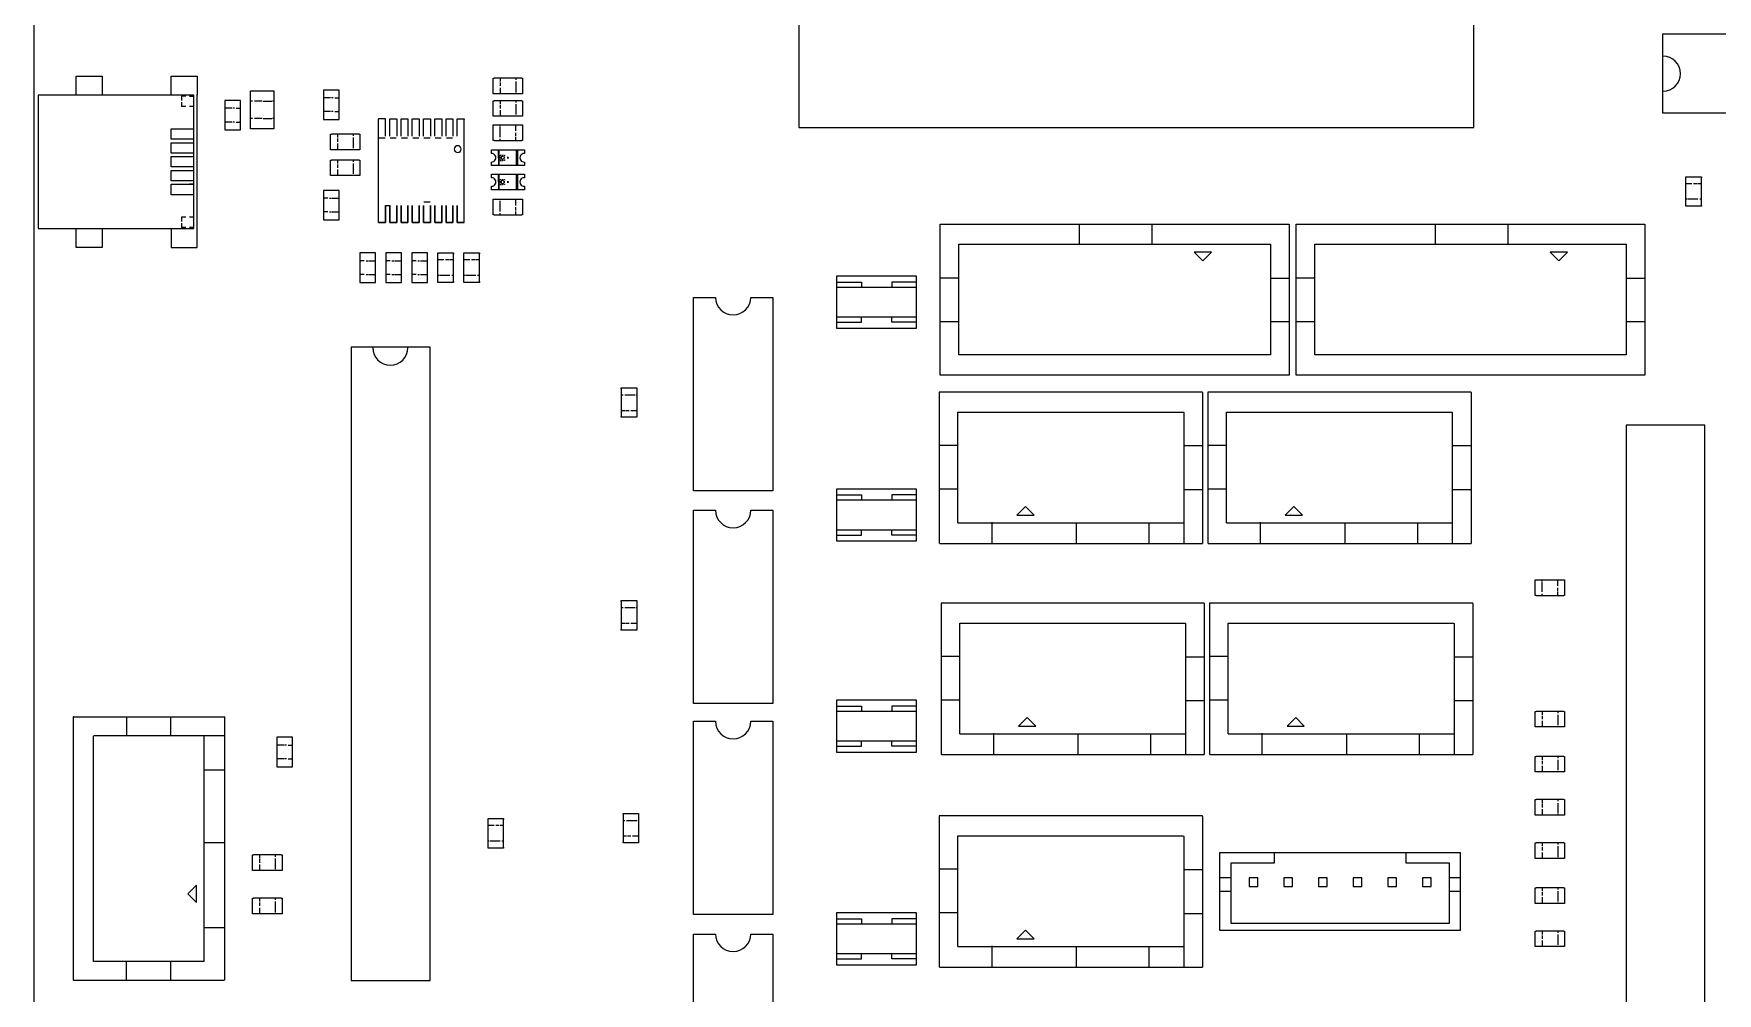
# Model space of a CAD drawing. Extents: x 0 to 180, y 0 to 220.
# Drawn here: x 0 to 97.3, y 97.3 to 152.8 of the extents above; entities that cross this region are included whole.
import ezdxf

# ---------------------------------------------------------------- set-up
doc = ezdxf.new("R2010")
doc.units = 0
doc.layers.add('PNPTOOLNIKO', color=7, linetype='CONTINUOUS')

msp = doc.modelspace()

# ---------------------------------------------------------------- linework, layer by layer
at = {"layer": 'PNPTOOLNIKO'}
for points in [[(180, 0), (180, 220), (0, 220), (0, 0)], [(44.2, 147.4), (83.2, 147.4), (83.2, 216.9), (44.2, 216.9)], [(94.1, 148.25), (130.7, 148.25), (130.7, 152.8), (94.1, 152.8)], [(67.55, 139.7), (68.05, 140.2), (67.05, 140.2)], [(88.11, 139.7), (88.61, 140.2), (87.61, 140.2)], [(18.35, 134.7), (18.35, 98.1), (22.9, 98.1), (22.9, 134.7)], [(96.55, 93.6), (96.55, 130.2), (92, 130.2), (92, 93.6)], [(57.3, 125.5), (56.8, 125), (57.8, 125)], [(72.81, 125.5), (72.31, 125), (73.31, 125)], [(57.4, 113.3), (56.9, 112.8), (57.9, 112.8)], [(72.91, 113.3), (72.41, 112.8), (73.41, 112.8)], [(8.9, 103.1), (9.4, 102.6), (9.4, 103.6)], [(57.3, 101), (56.8, 100.5), (57.8, 100.5)]]:
    msp.add_lwpolyline(points, close=True, dxfattribs=at)
for points in [[(94.122, 149.494, 1), (94.122, 151.526)], [(26.45, 145.4, 1.0202), (26.45, 145.9), (26.45, 146)], [(27.15, 145.7, 3), (27.15, 145.6)], [(28.35, 145.9, 1.0202), (28.35, 145.4), (28.35, 145.25)], [(26.45, 144, 1.0202), (26.45, 144.5), (26.45, 144.6)], [(27.15, 144.3, 3), (27.15, 144.2)], [(28.35, 144.5, 1.0202), (28.35, 144), (28.35, 143.85)], [(39.394, 137.578, 1), (41.426, 137.578)], [(19.594, 134.678, 1), (21.626, 134.678)], [(39.394, 125.278, 1), (41.426, 125.278)], [(39.394, 113.078, 1), (41.426, 113.078)], [(39.394, 100.778, 1), (41.426, 100.778)]]:
    msp.add_lwpolyline(points, format="xyb", dxfattribs=at)
for points in [[(2.45, 149.267), (2.45, 150.367), (3.95, 150.367), (3.95, 149.267)], [(7.95, 149.267), (7.95, 150.367), (9.45, 150.367), (9.45, 149.267)], [(28.2, 149.35), (26.55, 149.35), (26.55, 150.25), (26.6, 150.25)], [(28.2, 150.25), (26.6, 150.25)], [(26.95, 150.25), (26.95, 150.05)], [(26.95, 150), (26.95, 149.8)], [(27.85, 150.25), (27.85, 150.15)], [(27.85, 150.05), (27.85, 149.45)], [(28.2, 150.25), (28.25, 150.25), (28.25, 149.35), (28.2, 149.35)], [(9, 149.217), (9.25, 149.217), (9.25, 149.267), (0.25, 149.267), (0.25, 141.567), (9.25, 141.567), (9.25, 149.267)], [(7.95, 141.567), (7.95, 140.467), (9.45, 140.467), (9.45, 149.317)], [(8.55, 149.217), (8.55, 148.967)], [(8.8, 149.217), (8.55, 149.217)], [(8.55, 148.867), (8.55, 148.617)], [(11.5, 148.967), (11.05, 148.967), (11.05, 147.267), (11.95, 147.267), (11.95, 148.967), (11.5, 148.967)], [(12.52, 147.317), (12.52, 149.517), (13.88, 149.517), (13.88, 147.317), (12.52, 147.317)], [(12.65, 148.917), (12.55, 148.917)], [(13.2, 148.917), (12.75, 148.917)], [(13.25, 148.917), (13.75, 148.917)], [(13.85, 148.917), (13.8, 148.917)], [(17.2, 149.567), (16.75, 149.567), (16.75, 147.867), (17.65, 147.867), (17.65, 149.567), (17.2, 149.567)], [(16.8, 149.117), (16.75, 149.117)], [(17.15, 149.117), (16.8, 149.117)], [(17.3, 149.117), (17.2, 149.117)], [(17.4, 149.117), (17.6, 149.117)], [(28.2, 148.05), (26.55, 148.05), (26.55, 148.95), (26.6, 148.95)], [(28.2, 148.95), (26.6, 148.95)], [(26.95, 149.7), (26.95, 149.35)], [(26.95, 148.95), (26.95, 148.75)], [(27.85, 149.4), (27.85, 149.35)], [(27.85, 148.95), (27.85, 148.85)], [(28.2, 148.95), (28.25, 148.95), (28.25, 148.05), (28.2, 148.05)], [(8.8, 148.617), (8.55, 148.617)], [(9.25, 148.617), (9, 148.617)], [(11.1, 148.517), (11.05, 148.517)], [(11.45, 148.517), (11.1, 148.517)], [(11.6, 148.517), (11.5, 148.517)], [(11.7, 148.517), (11.9, 148.517)], [(12.65, 147.917), (12.55, 147.917)], [(13.2, 147.917), (12.75, 147.917)], [(13.25, 147.917), (13.75, 147.917)], [(13.85, 147.917), (13.8, 147.917)], [(17.15, 148.317), (16.8, 148.317)], [(17.3, 148.317), (17.2, 148.317)], [(17.4, 148.317), (17.6, 148.317)], [(17.65, 148.317), (17.6, 148.317)], [(20.325, 146.9), (20.325, 147.9), (19.9, 147.9)], [(19.925, 141.9), (19.925, 147.875), (19.9, 147.9)], [(20.575, 147.9), (20.975, 147.9)], [(20.575, 146.9), (20.575, 147.9)], [(20.975, 147.9), (20.975, 146.9)], [(21.225, 147.9), (21.625, 147.9)], [(21.225, 146.9), (21.225, 147.9)], [(21.625, 147.9), (21.625, 146.9)], [(21.875, 147.9), (22.275, 147.9)], [(21.875, 146.9), (21.875, 147.9)], [(22.275, 147.9), (22.275, 146.9)], [(22.525, 147.9), (22.925, 147.9)], [(22.525, 146.9), (22.525, 147.9)], [(22.925, 147.9), (22.925, 146.9)], [(23.175, 147.9), (23.575, 147.9)], [(23.175, 146.9), (23.175, 147.9)], [(23.575, 147.9), (23.575, 146.9)], [(23.825, 147.9), (24.225, 147.9)], [(23.825, 146.9), (23.825, 147.9)], [(24.225, 147.9), (24.225, 146.9)], [(24.475, 147.9), (24.875, 147.9)], [(24.475, 146.9), (24.475, 147.9)], [(24.875, 141.9), (24.875, 147.875), (24.9, 147.9)], [(26.95, 148.7), (26.95, 148.5)], [(26.95, 148.4), (26.95, 148.05)], [(27.85, 148.75), (27.85, 148.15)], [(27.85, 148.1), (27.85, 148.05)], [(9.25, 146.717), (7.95, 146.717), (7.95, 147.317), (9.25, 147.317)], [(11.45, 147.717), (11.1, 147.717)], [(11.6, 147.717), (11.5, 147.717)], [(11.7, 147.717), (11.9, 147.717)], [(11.95, 147.717), (11.9, 147.717)], [(18.8, 146.117), (17.15, 146.117), (17.15, 147.017), (17.2, 147.017)], [(18.8, 147.017), (17.2, 147.017)], [(17.55, 147.017), (17.55, 146.817)], [(18.45, 147.017), (18.45, 146.917)], [(18.8, 147.017), (18.85, 147.017), (18.85, 146.117), (18.8, 146.117)], [(26.6, 146.65), (26.55, 146.65), (26.55, 147.55), (26.6, 147.55)], [(26.6, 147.55), (28.25, 147.55), (28.25, 146.65), (28.2, 146.65)], [(26.95, 147.5), (26.95, 147.55)], [(26.95, 146.85), (26.95, 147.45)], [(27.85, 147.2), (27.85, 147.55)], [(27.85, 146.9), (27.85, 147.1)], [(9.25, 145.917), (7.95, 145.917), (7.95, 146.517), (9.25, 146.517)], [(9.25, 146.117), (9.25, 146.367)], [(17.55, 146.767), (17.55, 146.567)], [(17.55, 146.467), (17.55, 146.117)], [(18.45, 146.817), (18.45, 146.217)], [(18.45, 146.167), (18.45, 146.117)], [(19.95, 146.8), (20.3, 146.8)], [(20.6, 146.8), (20.95, 146.8)], [(21.25, 146.8), (21.6, 146.8)], [(21.9, 146.8), (22.25, 146.8)], [(22.55, 146.8), (22.9, 146.8)], [(23.2, 146.8), (23.55, 146.8)], [(23.85, 146.8), (24.2, 146.8)], [(26.45, 146), (26.45, 146.1), (28.35, 146.1), (28.35, 145.9)], [(26.6, 146.65), (28.2, 146.65)], [(26.85, 145.65), (26.85, 146.1)], [(26.9, 145.2), (26.9, 146.1)], [(26.95, 146.65), (26.95, 146.75)], [(27.85, 146.65), (27.85, 146.85)], [(27.9, 145.2), (27.9, 146.1)], [(27.95, 146.1), (27.95, 145.2)], [(9.25, 145.117), (7.95, 145.117), (7.95, 145.717), (9.25, 145.717)], [(18.8, 144.617), (17.15, 144.617), (17.15, 145.517), (17.2, 145.517)], [(18.8, 145.517), (17.2, 145.517)], [(17.55, 145.517), (17.55, 145.317)], [(17.55, 145.267), (17.55, 145.067)], [(17.55, 144.967), (17.55, 144.617)], [(18.45, 145.517), (18.45, 145.417)], [(18.45, 145.317), (18.45, 144.717)], [(18.8, 145.517), (18.85, 145.517), (18.85, 144.617), (18.8, 144.617)], [(28.35, 145.25), (28.35, 145.2), (26.45, 145.2), (26.45, 145.4)], [(26.85, 145.65), (26.85, 145.2)], [(26.95, 145.75), (26.95, 145.8), (27, 145.8)], [(26.95, 145.6), (26.95, 145.7)], [(26.95, 145.55), (26.95, 145.5), (27, 145.5)], [(27.05, 145.8), (27.1, 145.8)], [(27.05, 145.5), (27.1, 145.5)], [(27.15, 145.8), (27.2, 145.8), (27.2, 145.75)], [(27.2, 145.55), (27.2, 145.5), (27.15, 145.5)], [(27.2, 145.6), (27.2, 145.7)], [(27.35, 145.65), (27.45, 145.65)], [(27.4, 145.65), (27.4, 145.7)], [(27.4, 145.6), (27.4, 145.65)], [(9.25, 144.317), (7.95, 144.317), (7.95, 144.917), (9.25, 144.917)], [(9.25, 143.517), (7.95, 143.517), (7.95, 144.117), (9.25, 144.117)], [(9.25, 144.117), (9, 144.117)], [(9.25, 144.467), (9.25, 144.717)], [(18.45, 144.667), (18.45, 144.617)], [(26.45, 144.6), (26.45, 144.7), (28.35, 144.7), (28.35, 144.5)], [(28.35, 143.85), (28.35, 143.8), (26.45, 143.8), (26.45, 144)], [(26.85, 144.25), (26.85, 144.7)], [(26.85, 144.25), (26.85, 143.8)], [(26.9, 143.8), (26.9, 144.7)], [(26.95, 144.35), (26.95, 144.4), (27, 144.4)], [(26.95, 144.2), (26.95, 144.3)], [(26.95, 144.15), (26.95, 144.1), (27, 144.1)], [(27.05, 144.4), (27.1, 144.4)], [(27.05, 144.1), (27.1, 144.1)], [(27.15, 144.4), (27.2, 144.4), (27.2, 144.35)], [(27.2, 144.15), (27.2, 144.1), (27.15, 144.1)], [(27.2, 144.2), (27.2, 144.3)], [(27.35, 144.25), (27.45, 144.25)], [(27.4, 144.25), (27.4, 144.3)], [(27.4, 144.2), (27.4, 144.25)], [(27.9, 143.8), (27.9, 144.7)], [(27.95, 144.7), (27.95, 143.8)], [(95.45, 142.9), (95.45, 144.55), (96.35, 144.55), (96.35, 144.5)], [(95.8, 144.15), (95.45, 144.15)], [(96.1, 144.15), (95.9, 144.15)], [(96.35, 144.15), (96.15, 144.15)], [(96.35, 142.9), (96.35, 144.5)], [(17.2, 142.067), (17.65, 142.067), (17.65, 143.767), (16.75, 143.767), (16.75, 142.067), (17.2, 142.067)], [(16.75, 143.317), (16.8, 143.317)], [(17, 143.317), (16.8, 143.317)], [(17.1, 143.317), (17.2, 143.317)], [(17.25, 143.317), (17.6, 143.317)], [(22.55, 143.1), (22.9, 143.1)], [(26.6, 142.35), (26.55, 142.35), (26.55, 143.25), (26.6, 143.25)], [(26.6, 143.25), (28.25, 143.25), (28.25, 142.35), (28.2, 142.35)], [(26.95, 143.2), (26.95, 143.25)], [(26.95, 142.55), (26.95, 143.15)], [(27.85, 142.9), (27.85, 143.25)], [(95.5, 143.25), (95.45, 143.25)], [(96.15, 143.25), (95.55, 143.25)], [(96.35, 143.25), (96.25, 143.25)], [(8.55, 142.217), (8.55, 141.967)], [(8.8, 142.217), (8.55, 142.217)], [(9.25, 142.217), (9, 142.217)], [(17, 142.517), (16.8, 142.517)], [(17.1, 142.517), (17.2, 142.517)], [(17.25, 142.517), (17.6, 142.517)], [(17.6, 142.517), (17.65, 142.517)], [(20.325, 142.9), (20.325, 141.9)], [(20.325, 141.9), (20.325, 142.9), (20.575, 142.9), (20.575, 141.9)], [(20.575, 141.9), (20.575, 142.9)], [(20.975, 142.9), (20.975, 141.9)], [(20.975, 141.9), (20.975, 142.9)], [(21.225, 141.9), (21.225, 142.9)], [(21.225, 142.9), (21.225, 141.9)], [(21.625, 142.9), (21.625, 141.9)], [(21.625, 141.9), (21.625, 142.9)], [(21.875, 142.9), (21.875, 141.9)], [(21.875, 141.9), (21.875, 142.9)], [(22.275, 141.9), (22.275, 142.9)], [(22.275, 142.9), (22.275, 141.9)], [(22.525, 141.9), (22.525, 142.9)], [(22.525, 142.9), (22.525, 141.9)], [(22.925, 142.9), (22.925, 141.9)], [(22.925, 141.9), (22.925, 142.9)], [(23.175, 141.9), (23.175, 142.9)], [(23.175, 142.9), (23.175, 141.9)], [(23.575, 142.9), (23.575, 141.9)], [(23.575, 141.9), (23.575, 142.9)], [(23.825, 141.9), (23.825, 142.9)], [(23.825, 142.9), (23.825, 141.9)], [(24.225, 142.9), (24.225, 141.9)], [(24.225, 141.9), (24.225, 142.9)], [(24.475, 141.9), (24.475, 142.9)], [(24.475, 142.9), (24.475, 141.9)], [(26.6, 142.35), (28.2, 142.35)], [(26.95, 142.35), (26.95, 142.45)], [(27.85, 142.6), (27.85, 142.8)], [(27.85, 142.35), (27.85, 142.55)], [(96.35, 142.9), (96.35, 142.85), (95.45, 142.85), (95.45, 142.9)], [(3.95, 141.567), (3.95, 140.467), (2.45, 140.467), (2.45, 141.567)], [(8.55, 141.867), (8.55, 141.617)], [(8.8, 141.617), (8.55, 141.617)], [(9.25, 141.617), (9, 141.617)], [(20.325, 141.9), (19.925, 141.9)], [(19.925, 141.9), (20.325, 141.9)], [(20.975, 141.9), (20.575, 141.9)], [(20.575, 141.9), (20.975, 141.9)], [(21.625, 141.9), (21.225, 141.9)], [(21.225, 141.9), (21.625, 141.9)], [(21.875, 141.9), (22.275, 141.9)], [(22.275, 141.9), (21.875, 141.9)], [(22.925, 141.9), (22.525, 141.9)], [(22.525, 141.9), (22.925, 141.9)], [(23.575, 141.9), (23.175, 141.9)], [(23.175, 141.9), (23.575, 141.9)], [(24.225, 141.9), (23.825, 141.9)], [(23.825, 141.9), (24.225, 141.9)], [(24.875, 141.9), (24.475, 141.9)], [(24.475, 141.9), (24.875, 141.9)], [(52.37, 133.09), (52.37, 141.81), (72.53, 141.81)], [(60.4, 141.81), (60.4, 140.65)], [(64.6, 141.81), (64.6, 140.65)], [(72.53, 141.81), (72.53, 133.09)], [(72.93, 133.09), (72.93, 141.81), (93.09, 141.81)], [(80.96, 141.81), (80.96, 140.65)], [(85.16, 141.81), (85.16, 140.65)], [(93.09, 141.81), (93.09, 133.09)], [(19.3, 138.45), (19.75, 138.45), (19.75, 140.15), (18.85, 140.15), (18.85, 138.45), (19.3, 138.45)], [(20.8, 138.45), (21.25, 138.45), (21.25, 140.15), (20.35, 140.15), (20.35, 138.45), (20.8, 138.45)], [(22.3, 138.45), (22.75, 138.45), (22.75, 140.15), (21.85, 140.15), (21.85, 138.45), (22.3, 138.45)], [(23.35, 138.5), (23.35, 140.15), (24.25, 140.15), (24.25, 140.1)], [(24.25, 138.5), (24.25, 140.1)], [(24.85, 138.5), (24.85, 140.15), (25.75, 140.15), (25.75, 140.1)], [(25.75, 138.5), (25.75, 140.1)], [(53.45, 140.65), (60.4, 140.65)], [(53.45, 134.25), (53.45, 140.65)], [(60.4, 140.65), (71.45, 140.65)], [(71.45, 140.65), (71.45, 134.25)], [(74.01, 140.65), (80.96, 140.65)], [(74.01, 134.25), (74.01, 140.65)], [(80.96, 140.65), (92.01, 140.65)], [(92.01, 140.65), (92.01, 134.25)], [(18.85, 139.7), (18.9, 139.7)], [(19.1, 139.7), (18.9, 139.7)], [(19.2, 139.7), (19.3, 139.7)], [(19.35, 139.7), (19.7, 139.7)], [(20.35, 139.7), (20.4, 139.7)], [(20.6, 139.7), (20.4, 139.7)], [(20.7, 139.7), (20.8, 139.7)], [(20.85, 139.7), (21.2, 139.7)], [(21.85, 139.7), (21.9, 139.7)], [(22.1, 139.7), (21.9, 139.7)], [(22.2, 139.7), (22.3, 139.7)], [(22.35, 139.7), (22.7, 139.7)], [(23.7, 139.75), (23.35, 139.75)], [(24, 139.75), (23.8, 139.75)], [(24.25, 139.75), (24.05, 139.75)], [(25.2, 139.75), (24.85, 139.75)], [(25.5, 139.75), (25.3, 139.75)], [(25.75, 139.75), (25.55, 139.75)], [(19.1, 138.9), (18.9, 138.9)], [(19.2, 138.9), (19.3, 138.9)], [(19.35, 138.9), (19.7, 138.9)], [(19.7, 138.9), (19.75, 138.9)], [(20.6, 138.9), (20.4, 138.9)], [(20.7, 138.9), (20.8, 138.9)], [(20.85, 138.9), (21.2, 138.9)], [(21.2, 138.9), (21.25, 138.9)], [(22.1, 138.9), (21.9, 138.9)], [(22.2, 138.9), (22.3, 138.9)], [(22.35, 138.9), (22.7, 138.9)], [(22.7, 138.9), (22.75, 138.9)], [(23.4, 138.85), (23.35, 138.85)], [(24.25, 138.5), (24.25, 138.45), (23.35, 138.45), (23.35, 138.5)], [(24.05, 138.85), (23.45, 138.85)], [(24.25, 138.85), (24.15, 138.85)], [(24.9, 138.85), (24.85, 138.85)], [(25.75, 138.5), (25.75, 138.45), (24.85, 138.45), (24.85, 138.5)], [(25.55, 138.85), (24.95, 138.85)], [(25.75, 138.85), (25.65, 138.85)], [(46.41, 138.82), (50.99, 138.82), (50.99, 135.78), (46.41, 135.78), (46.41, 138.82)], [(46.41, 138.46), (47.82, 138.46), (47.82, 138.17)], [(46.41, 138.17), (50.99, 138.17)], [(50.99, 138.46), (49.58, 138.46), (49.58, 138.17)], [(53.45, 138.7), (52.37, 138.7)], [(71.45, 138.7), (72.53, 138.7)], [(74.01, 138.7), (72.93, 138.7)], [(92.01, 138.7), (93.09, 138.7)], [(41.426, 137.578), (42.696, 137.578), (42.696, 126.402), (38.124, 126.402), (38.124, 137.578), (39.394, 137.578)], [(50.99, 136.43), (46.41, 136.43)], [(46.41, 136.14), (47.82, 136.14), (47.82, 136.43)], [(50.99, 136.14), (49.58, 136.14), (49.58, 136.43)], [(53.45, 136.16), (52.37, 136.16)], [(72.53, 136.16), (71.45, 136.16)], [(74.01, 136.16), (72.93, 136.16)], [(93.09, 136.16), (92.01, 136.16)], [(71.45, 134.25), (53.45, 134.25)], [(92.01, 134.25), (74.01, 134.25)], [(33.95, 132.3), (33.95, 132.35), (34.85, 132.35), (34.85, 132.3)], [(34.85, 132.3), (34.85, 130.65), (33.95, 130.65), (33.95, 130.7)], [(33.95, 132.3), (33.95, 130.7)], [(72.53, 133.09), (52.37, 133.09)], [(93.09, 133.09), (72.93, 133.09)], [(33.95, 131.95), (34.05, 131.95)], [(34.15, 131.95), (34.75, 131.95)], [(34.8, 131.95), (34.85, 131.95)], [(67.53, 132.08), (67.53, 132.11), (52.32, 132.11), (52.32, 123.39), (52.35, 123.36), (67.53, 123.36)], [(67.53, 132.08), (67.53, 123.36)], [(83.04, 132.08), (83.04, 132.11), (67.83, 132.11), (67.83, 123.39), (67.86, 123.36), (83.04, 123.36)], [(83.04, 132.08), (83.04, 123.36)], [(33.95, 131.05), (34.15, 131.05)], [(34.2, 131.05), (34.4, 131.05)], [(34.5, 131.05), (34.85, 131.05)], [(53.4, 124.55), (53.4, 130.95)], [(53.4, 130.95), (66.42, 130.95), (66.45, 130.92), (66.45, 123.38)], [(68.91, 124.55), (68.91, 130.95)], [(68.91, 130.95), (81.93, 130.95), (81.96, 130.92), (81.96, 123.38)], [(52.32, 129.04), (53.4, 129.04)], [(66.45, 129.01), (67.53, 129.01)], [(67.83, 129.04), (68.91, 129.04)], [(81.96, 129.01), (83.04, 129.01)], [(46.41, 126.52), (50.99, 126.52), (50.99, 123.48), (46.41, 123.48), (46.41, 126.52)], [(53.4, 126.5), (52.32, 126.5)], [(66.45, 126.47), (67.53, 126.47)], [(68.91, 126.5), (67.83, 126.5)], [(81.96, 126.47), (83.04, 126.47)], [(46.41, 126.16), (47.82, 126.16), (47.82, 125.87)], [(46.41, 125.87), (50.99, 125.87)], [(50.99, 126.16), (49.58, 126.16), (49.58, 125.87)], [(41.426, 125.278), (42.696, 125.278), (42.696, 114.102), (38.124, 114.102), (38.124, 125.278), (39.394, 125.278)], [(53.4, 124.55), (66.45, 124.55)], [(55.35, 124.59), (55.35, 123.37)], [(60.25, 123.39), (60.25, 124.55)], [(64.45, 123.39), (64.45, 124.55)], [(68.91, 124.55), (81.96, 124.55)], [(70.86, 124.59), (70.86, 123.37)], [(75.76, 123.39), (75.76, 124.55)], [(79.96, 123.39), (79.96, 124.55)], [(50.99, 124.13), (46.41, 124.13)], [(46.41, 123.84), (47.82, 123.84), (47.82, 124.13)], [(50.99, 123.84), (49.58, 123.84), (49.58, 124.13)], [(86.8, 120.35), (86.75, 120.35), (86.75, 121.25), (86.8, 121.25)], [(86.8, 121.25), (88.45, 121.25), (88.45, 120.35), (88.4, 120.35)], [(87.15, 121.2), (87.15, 121.25)], [(87.15, 120.55), (87.15, 121.15)], [(88.05, 120.9), (88.05, 121.25)], [(88.05, 120.6), (88.05, 120.8)], [(33.95, 120), (33.95, 120.05), (34.85, 120.05), (34.85, 120)], [(34.85, 120), (34.85, 118.35), (33.95, 118.35), (33.95, 118.4)], [(33.95, 120), (33.95, 118.4)], [(33.95, 119.65), (34.05, 119.65)], [(34.15, 119.65), (34.75, 119.65)], [(34.8, 119.65), (34.85, 119.65)], [(67.63, 119.88), (67.63, 119.91), (52.42, 119.91), (52.42, 111.19), (52.45, 111.16), (67.63, 111.16)], [(67.63, 119.88), (67.63, 111.16)], [(83.14, 119.88), (83.14, 119.91), (67.93, 119.91), (67.93, 111.19), (67.96, 111.16), (83.14, 111.16)], [(83.14, 119.88), (83.14, 111.16)], [(86.8, 120.35), (88.4, 120.35)], [(87.15, 120.35), (87.15, 120.45)], [(88.05, 120.35), (88.05, 120.55)], [(33.95, 118.75), (34.15, 118.75)], [(34.2, 118.75), (34.4, 118.75)], [(34.5, 118.75), (34.85, 118.75)], [(53.5, 112.35), (53.5, 118.75)], [(53.5, 118.75), (66.52, 118.75), (66.55, 118.72), (66.55, 111.18)], [(69.01, 112.35), (69.01, 118.75)], [(69.01, 118.75), (82.03, 118.75), (82.06, 118.72), (82.06, 111.18)], [(52.42, 116.84), (53.5, 116.84)], [(66.55, 116.81), (67.63, 116.81)], [(67.93, 116.84), (69.01, 116.84)], [(82.06, 116.81), (83.14, 116.81)], [(46.41, 114.32), (50.99, 114.32), (50.99, 111.28), (46.41, 111.28), (46.41, 114.32)], [(46.41, 113.96), (47.82, 113.96), (47.82, 113.67)], [(50.99, 113.96), (49.58, 113.96), (49.58, 113.67)], [(53.5, 114.3), (52.42, 114.3)], [(66.55, 114.27), (67.63, 114.27)], [(69.01, 114.3), (67.93, 114.3)], [(82.06, 114.27), (83.14, 114.27)], [(2.32, 113.33), (2.29, 113.33), (2.29, 98.12), (11.01, 98.12), (11.04, 98.15), (11.04, 113.33)], [(2.32, 113.33), (11.04, 113.33)], [(5.39, 112.25), (5.39, 113.33)], [(7.93, 112.25), (7.93, 113.33)], [(41.426, 113.078), (42.696, 113.078), (42.696, 101.902), (38.124, 101.902), (38.124, 113.078), (39.394, 113.078)], [(46.41, 113.67), (50.99, 113.67)], [(88.4, 112.75), (86.75, 112.75), (86.75, 113.65), (86.8, 113.65)], [(88.4, 113.65), (86.8, 113.65)], [(87.15, 113.65), (87.15, 113.45)], [(87.15, 113.4), (87.15, 113.2)], [(87.15, 113.1), (87.15, 112.75)], [(88.05, 113.65), (88.05, 113.55)], [(88.05, 113.45), (88.05, 112.85)], [(88.4, 113.65), (88.45, 113.65), (88.45, 112.75), (88.4, 112.75)], [(3.45, 99.2), (3.45, 112.22), (3.48, 112.25), (11.02, 112.25)], [(9.85, 99.2), (9.85, 112.25)], [(14.5, 112.15), (14.05, 112.15), (14.05, 110.45), (14.95, 110.45), (14.95, 112.15), (14.5, 112.15)], [(50.99, 111.93), (46.41, 111.93)], [(46.41, 111.64), (47.82, 111.64), (47.82, 111.93)], [(50.99, 111.64), (49.58, 111.64), (49.58, 111.93)], [(53.5, 112.35), (66.55, 112.35)], [(55.45, 112.39), (55.45, 111.17)], [(60.35, 111.19), (60.35, 112.35)], [(64.55, 111.19), (64.55, 112.35)], [(69.01, 112.35), (82.06, 112.35)], [(70.96, 112.39), (70.96, 111.17)], [(75.86, 111.19), (75.86, 112.35)], [(80.06, 111.19), (80.06, 112.35)], [(88.05, 112.8), (88.05, 112.75)], [(14.1, 111.7), (14.05, 111.7)], [(14.45, 111.7), (14.1, 111.7)], [(14.45, 110.9), (14.1, 110.9)], [(14.6, 111.7), (14.5, 111.7)], [(14.6, 110.9), (14.5, 110.9)], [(14.7, 111.7), (14.9, 111.7)], [(14.7, 110.9), (14.9, 110.9)], [(14.95, 110.9), (14.9, 110.9)], [(88.4, 110.15), (86.75, 110.15), (86.75, 111.05), (86.8, 111.05)], [(88.4, 111.05), (86.8, 111.05)], [(87.15, 111.05), (87.15, 110.85)], [(88.05, 111.05), (88.05, 110.95)], [(88.4, 111.05), (88.45, 111.05), (88.45, 110.15), (88.4, 110.15)], [(11.01, 110.25), (9.85, 110.25)], [(87.15, 110.8), (87.15, 110.6)], [(87.15, 110.5), (87.15, 110.15)], [(88.05, 110.85), (88.05, 110.25)], [(88.05, 110.2), (88.05, 110.15)], [(88.4, 107.65), (86.75, 107.65), (86.75, 108.55), (86.8, 108.55)], [(88.4, 108.55), (86.8, 108.55)], [(87.15, 108.55), (87.15, 108.35)], [(87.15, 108.3), (87.15, 108.1)], [(87.15, 108), (87.15, 107.65)], [(88.05, 108.55), (88.05, 108.45)], [(88.05, 108.35), (88.05, 107.75)], [(88.4, 108.55), (88.45, 108.55), (88.45, 107.65), (88.4, 107.65)], [(26.25, 105.8), (26.25, 107.45), (27.15, 107.45), (27.15, 107.4)], [(26.6, 107.05), (26.25, 107.05)], [(26.9, 107.05), (26.7, 107.05)], [(27.15, 107.05), (26.95, 107.05)], [(27.15, 105.8), (27.15, 107.4)], [(34.05, 107.7), (34.05, 107.75), (34.95, 107.75), (34.95, 107.7)], [(34.95, 107.7), (34.95, 106.05), (34.05, 106.05), (34.05, 106.1)], [(34.05, 107.7), (34.05, 106.1)], [(34.05, 107.35), (34.15, 107.35)], [(34.25, 107.35), (34.85, 107.35)], [(34.9, 107.35), (34.95, 107.35)], [(67.53, 107.58), (67.53, 107.61), (52.32, 107.61), (52.32, 98.89), (52.35, 98.86), (67.53, 98.86)], [(67.53, 107.58), (67.53, 98.86)], [(88.05, 107.7), (88.05, 107.65)], [(11.01, 106.05), (9.85, 106.05)], [(26.3, 106.15), (26.25, 106.15)], [(26.95, 106.15), (26.35, 106.15)], [(27.15, 106.15), (27.05, 106.15)], [(34.05, 106.45), (34.25, 106.45)], [(34.3, 106.45), (34.5, 106.45)], [(34.6, 106.45), (34.95, 106.45)], [(53.4, 100.05), (53.4, 106.45)], [(53.4, 106.45), (66.42, 106.45), (66.45, 106.42), (66.45, 98.88)], [(88.4, 105.15), (86.75, 105.15), (86.75, 106.05), (86.8, 106.05)], [(88.4, 106.05), (86.8, 106.05)], [(87.15, 106.05), (87.15, 105.85)], [(88.05, 106.05), (88.05, 105.95)], [(88.4, 106.05), (88.45, 106.05), (88.45, 105.15), (88.4, 105.15)], [(14.3, 104.45), (12.65, 104.45), (12.65, 105.35), (12.7, 105.35)], [(14.3, 105.35), (12.7, 105.35)], [(13.05, 105.35), (13.05, 105.15)], [(13.05, 105.1), (13.05, 104.9)], [(13.95, 105.35), (13.95, 105.25)], [(13.95, 105.15), (13.95, 104.55)], [(14.3, 105.35), (14.35, 105.35), (14.35, 104.45), (14.3, 104.45)], [(27.15, 105.8), (27.15, 105.75), (26.25, 105.75), (26.25, 105.8)], [(68.53, 105.485), (82.43, 105.485)], [(68.53, 100.985), (68.53, 105.485)], [(71.68, 104.885), (71.68, 105.485)], [(79.28, 105.485), (79.28, 104.885)], [(82.43, 100.985), (82.43, 105.485)], [(87.15, 105.8), (87.15, 105.6)], [(87.15, 105.5), (87.15, 105.15)], [(88.05, 105.85), (88.05, 105.25)], [(88.05, 105.2), (88.05, 105.15)], [(13.05, 104.8), (13.05, 104.45)], [(13.95, 104.5), (13.95, 104.45)], [(52.32, 104.54), (53.4, 104.54)], [(66.45, 104.51), (67.53, 104.51)], [(69.18, 104.885), (71.68, 104.885)], [(69.18, 101.385), (69.18, 104.885)], [(79.28, 104.885), (81.78, 104.885)], [(81.78, 104.885), (81.78, 101.385)], [(69.18, 104.035), (68.53, 104.035)], [(69.18, 103.235), (68.53, 103.235)], [(70.73, 104.035), (70.23, 104.035)], [(70.23, 104.035), (70.23, 103.535)], [(70.23, 103.535), (70.73, 103.535)], [(70.73, 103.535), (70.73, 104.035)], [(72.23, 104.035), (72.23, 103.535)], [(72.73, 104.035), (72.23, 104.035)], [(72.23, 103.535), (72.73, 103.535)], [(72.73, 103.535), (72.73, 104.035)], [(74.73, 104.035), (74.23, 104.035)], [(74.23, 104.035), (74.23, 103.535)], [(74.23, 103.535), (74.73, 103.535)], [(74.73, 103.535), (74.73, 104.035)], [(76.23, 104.035), (76.23, 103.535)], [(76.73, 104.035), (76.23, 104.035)], [(76.23, 103.535), (76.73, 103.535)], [(76.73, 103.535), (76.73, 104.035)], [(78.23, 104.035), (78.23, 103.535)], [(78.73, 104.035), (78.23, 104.035)], [(78.23, 103.535), (78.73, 103.535)], [(78.73, 103.535), (78.73, 104.035)], [(80.23, 104.035), (80.23, 103.535)], [(80.73, 104.035), (80.23, 104.035)], [(80.23, 103.535), (80.73, 103.535)], [(80.73, 103.535), (80.73, 104.035)], [(82.43, 104.035), (81.78, 104.035)], [(82.43, 103.235), (81.78, 103.235)], [(88.4, 102.55), (86.75, 102.55), (86.75, 103.45), (86.8, 103.45)], [(88.4, 103.45), (86.8, 103.45)], [(87.15, 103.45), (87.15, 103.25)], [(87.15, 103.2), (87.15, 103)], [(88.05, 103.45), (88.05, 103.35)], [(88.05, 103.25), (88.05, 102.65)], [(88.4, 103.45), (88.45, 103.45), (88.45, 102.55), (88.4, 102.55)], [(14.3, 101.95), (12.65, 101.95), (12.65, 102.85), (12.7, 102.85)], [(14.3, 102.85), (12.7, 102.85)], [(13.05, 102.85), (13.05, 102.65)], [(13.05, 102.6), (13.05, 102.4)], [(13.05, 102.3), (13.05, 101.95)], [(13.95, 102.85), (13.95, 102.75)], [(13.95, 102.65), (13.95, 102.05)], [(14.3, 102.85), (14.35, 102.85), (14.35, 101.95), (14.3, 101.95)], [(87.15, 102.9), (87.15, 102.55)], [(88.05, 102.6), (88.05, 102.55)], [(13.95, 102), (13.95, 101.95)], [(46.41, 102.02), (50.99, 102.02), (50.99, 98.98), (46.41, 98.98), (46.41, 102.02)], [(46.41, 101.66), (47.82, 101.66), (47.82, 101.37)], [(46.41, 101.37), (50.99, 101.37)], [(50.99, 101.66), (49.58, 101.66), (49.58, 101.37)], [(53.4, 102), (52.32, 102)], [(66.45, 101.97), (67.53, 101.97)], [(81.78, 101.385), (69.18, 101.385)], [(9.81, 101.15), (11.03, 101.15)], [(41.426, 100.778), (42.696, 100.778), (42.696, 89.602), (38.124, 89.602), (38.124, 100.778), (39.394, 100.778)], [(82.43, 100.985), (68.53, 100.985)], [(88.4, 100.05), (86.75, 100.05), (86.75, 100.95), (86.8, 100.95)], [(88.4, 100.95), (86.8, 100.95)], [(87.15, 100.95), (87.15, 100.75)], [(87.15, 100.7), (87.15, 100.5)], [(87.15, 100.4), (87.15, 100.05)], [(88.05, 100.95), (88.05, 100.85)], [(88.05, 100.75), (88.05, 100.15)], [(88.4, 100.95), (88.45, 100.95), (88.45, 100.05), (88.4, 100.05)], [(50.99, 99.63), (46.41, 99.63)], [(46.41, 99.34), (47.82, 99.34), (47.82, 99.63)], [(50.99, 99.34), (49.58, 99.34), (49.58, 99.63)], [(53.4, 100.05), (66.45, 100.05)], [(55.35, 100.09), (55.35, 98.87)], [(60.25, 98.89), (60.25, 100.05)], [(64.45, 98.89), (64.45, 100.05)], [(88.05, 100.1), (88.05, 100.05)], [(9.85, 99.2), (3.45, 99.2)], [(5.36, 98.12), (5.36, 99.2)], [(7.9, 99.2), (7.9, 98.12)]]:
    msp.add_lwpolyline(points, dxfattribs=at)
msp.add_lwpolyline([(24.7, 146.15, 1), (24.3, 146.15, 1)], format="xyb", close=True, dxfattribs=at)

doc.saveas('drawing.dxf')
